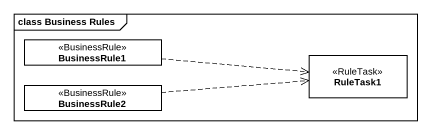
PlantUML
@startuml
mainframe class Business Rules
hide circle
hide empty members
class BusinessRule1 <<BusinessRule>>
class RuleTask1 <<RuleTask>>
class BusinessRule2 <<BusinessRule>>
BusinessRule1 .right.> RuleTask1
BusinessRule2 .right.> RuleTask1
@enduml
